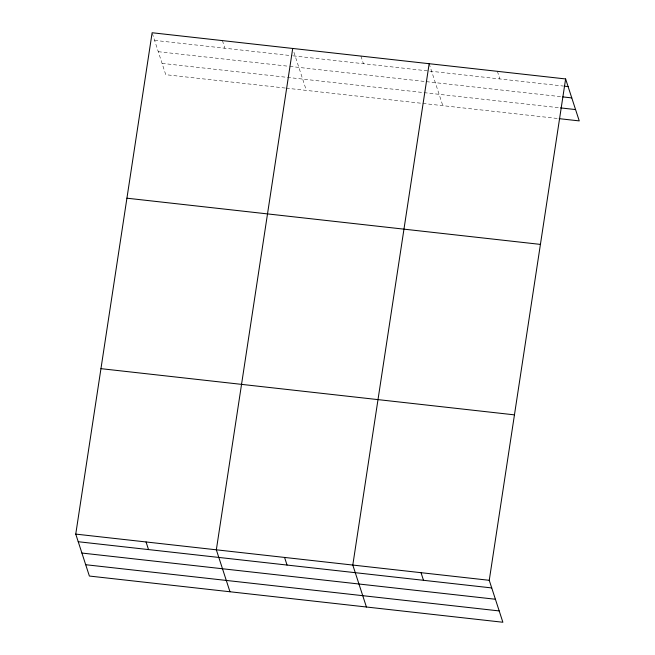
<?xml version="1.0" encoding="UTF-8"?>
<svg xmlns="http://www.w3.org/2000/svg" width="655" height="655" viewBox="0 0 655 655"><rect width="100%" height="100%" fill="white"/><g stroke="black" fill="none" stroke-linecap="round" stroke-linejoin="round"><path stroke-width="0.49" stroke-dasharray="3.27 2.46" d="M154.596 40.373L292.171 55.749M293.178 55.855L563.079 86.018M158.281 51.696L288.822 66.286M289.829 66.401L425.292 81.539M426.29 81.646L561.744 96.784M162.072 63.371L423.056 92.535M424.063 92.642L560.516 107.895M285.252 88.048L165.748 74.695L152.435 33.7M286.251 88.163L558.175 118.547M497.391 71.329L499.871 78.952M429.164 63.707L442.796 105.651M360.938 56.084L363.41 63.707M293.948 52.269L306.335 90.406M222.413 40.602L224.894 48.233"/><path stroke-width="0.98" d="M565.617 78.952L489.252 580.305L502.876 622.25L89.383 576.048L75.751 534.103L152.124 32.75L565.617 78.952L579.249 120.897L559.182 118.661M292.711 48.462L216.338 549.807L229.97 591.752M429.164 63.707L352.799 565.06L366.423 607.005M564.078 86.132L568.098 86.583M562.743 96.899L571.774 97.906M560.516 107.895L575.565 109.573M126.923 198.195L540.416 244.397M100.952 368.659L514.453 414.861M75.751 534.103L489.252 580.305M78.232 541.726L491.725 587.928M81.908 553.049L495.409 599.251M85.699 564.716L499.2 610.927M421.026 572.683L423.498 580.305M284.573 557.43L287.046 565.06M146.049 541.955L148.521 549.578"/></g></svg>
